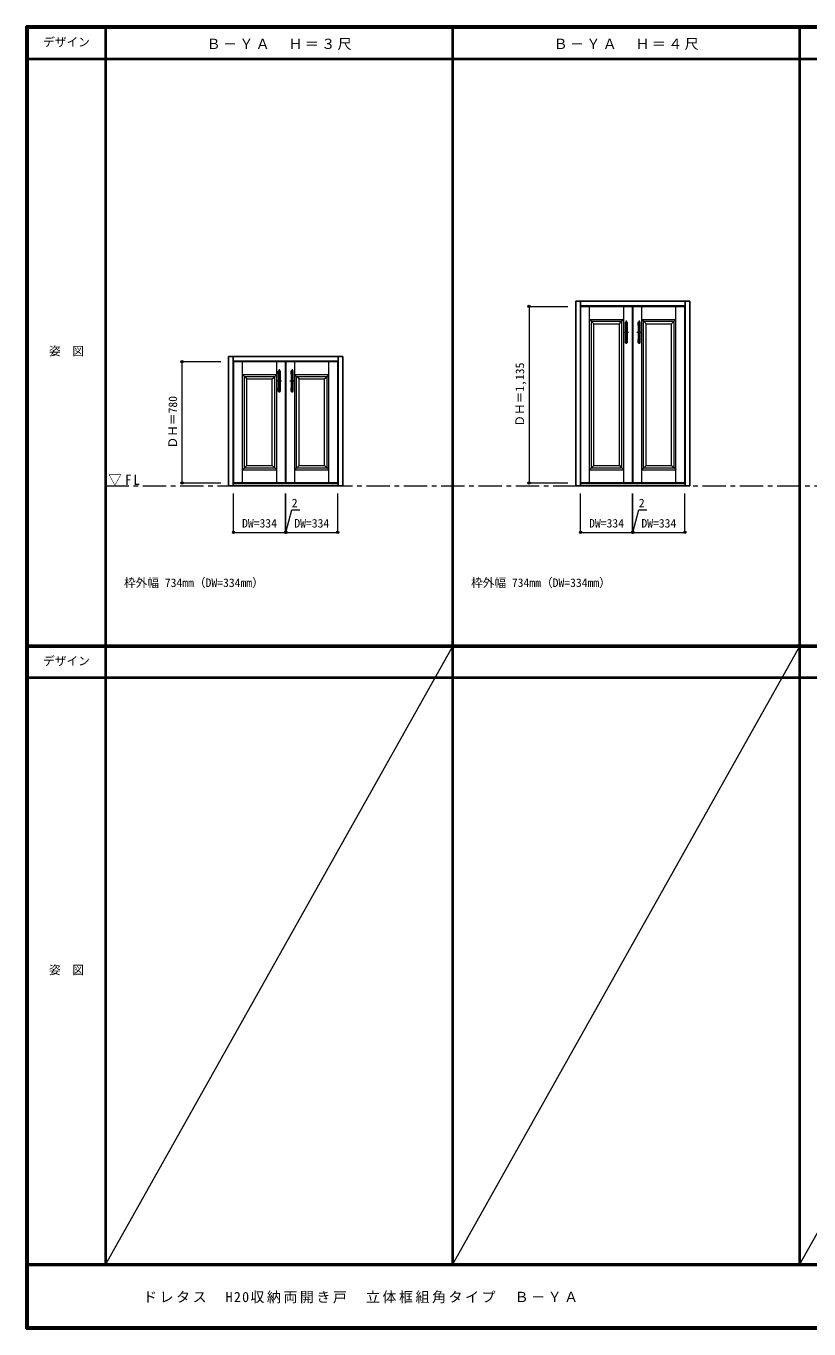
# Model space of a CAD drawing. Units: millimetres, scale not verified. Extents: x -6000 to 5700, y -4307 to 4260.
# Drawn here: x -6000 to -966, y -4205 to 4175 of the extents above; entities that cross this region are included whole.
import ezdxf
from ezdxf.enums import TextEntityAlignment as Align

# ---------------------------------------------------------------- set-up
doc = ezdxf.new("R2010")
doc.units = ezdxf.units.MM
doc.header["$LTSCALE"] = 30
doc.header["$PDMODE"] = 32
doc.header["$PDSIZE"] = 15
doc.linetypes.add('CHAIN1', pattern=[8, 5, -1, 1, -1])
for name, color, linetype, lineweight in [('0-1_通り芯', 4, 'CHAIN1', 9), ('0-2_扉', 3, 'Continuous', 25), ('0-3_仕上げ', 7, 'Continuous', 18), ('0-4_枠', 3, 'Continuous', 25), ('0-7_取手', 7, 'Continuous', 18), ('0-B_寸法', 7, 'Continuous', 9), ('F-1_枠', 6, 'Continuous', 40), ('F-A_文字', 7, 'Continuous', 18)]:
    doc.layers.add(name, color=color, linetype=linetype, lineweight=lineweight)
doc.layers.add('0-A_文字', color=7, linetype='Continuous')
doc.styles.add('ＭＳ ゴシック', font='')
doc.styles.get('ＭＳ ゴシック').set_extended_font_data('MS Gothic')

msp = doc.modelspace()

# ---------------------------------------------------------------- linework, layer by layer
at = {"layer": '0-1_通り芯'}
for p, q in [((-2140.3, 2282), (-2140.3, 2128)), ((-2057.3, 2282), (-2057.3, 2128)), ((-2125.3, 2205), (-2155.3, 2205)), ((-2042.3, 2205), (-2072.3, 2205)), ((-4371.9, 1969), (-4371.9, 1815)), ((-4288.9, 1969), (-4288.9, 1815)), ((-4356.9, 1892), (-4386.9, 1892)), ((-4273.9, 1892), (-4303.9, 1892))]:
    msp.add_line(p, q, dxfattribs=at)
at = {"layer": '0-1_通り芯', "color": 7, "lineweight": 18}
msp.add_line((-5490, 1218), (5700, 1218), dxfattribs=at)
at = {"layer": '0-2_扉'}
for p, q in [((-2099.8, 2372), (-2099.8, 1237)), ((-2097.8, 2372), (-2097.8, 1237)), ((-2097.8, 2372), (-1763.8, 2372)), ((-1763.8, 1237), (-1763.8, 2372)), ((-4331.4, 2017), (-4665.4, 2017)), ((-4665.4, 2017), (-4665.4, 1237)), ((-4331.4, 2017), (-4331.4, 1237)), ((-4329.4, 2017), (-4329.4, 1237)), ((-4329.4, 2017), (-3995.4, 2017)), ((-3995.4, 1237), (-3995.4, 2017)), ((-4331.4, 1237), (-4665.4, 1237)), ((-4329.4, 1237), (-3995.4, 1237)), ((-2099.8, 1237), (-2433.8, 1237)), ((-2097.8, 1237), (-1763.8, 1237))]:
    msp.add_line(p, q, dxfattribs=at)
msp.add_lwpolyline([(-2099.8, 2372), (-2433.8, 2372), (-2433.8, 1237)], dxfattribs=at)
at = {"layer": '0-3_仕上げ'}
for p, q in [((-2376.8, 1237), (-2376.8, 2372)), ((-2156.8, 1237), (-2156.8, 2372)), ((-2040.8, 1237), (-2040.8, 2372)), ((-1820.8, 1237), (-1820.8, 2372)), ((-2364.8, 2276), (-2376.8, 2288)), ((-2376.8, 2288), (-2156.8, 2288)), ((-2364.8, 2276), (-2168.8, 2276)), ((-2364.8, 1333), (-2364.8, 2276)), ((-2348.8, 2260), (-2359.26, 2270.47)), ((-2184.8, 2260), (-2174.5, 2270.3)), ((-2156.8, 2288), (-2168.8, 2276)), ((-2168.8, 1333), (-2168.8, 2276)), ((-2028.8, 2276), (-2040.8, 2288)), ((-2040.8, 2288), (-1820.8, 2288)), ((-2028.8, 2276), (-1832.8, 2276)), ((-2028.8, 1333), (-2028.8, 2276)), ((-2012.8, 2260), (-2023.26, 2270.47)), ((-1848.8, 2260), (-1838.5, 2270.3)), ((-1820.8, 2288), (-1832.8, 2276)), ((-1832.8, 1333), (-1832.8, 2276)), ((-2184.8, 1349), (-2184.8, 2260)), ((-1848.8, 1349), (-1848.8, 2260)), ((-4608.4, 1237), (-4608.4, 2017)), ((-4388.4, 1237), (-4388.4, 2017)), ((-4272.4, 1237), (-4272.4, 2017)), ((-4052.4, 1237), (-4052.4, 2017)), ((-4596.4, 1921), (-4608.4, 1933)), ((-4608.4, 1933), (-4388.4, 1933)), ((-4388.4, 1933), (-4400.4, 1921)), ((-4260.4, 1921), (-4272.4, 1933)), ((-4272.4, 1933), (-4052.4, 1933)), ((-4052.4, 1933), (-4064.4, 1921)), ((-4596.4, 1921), (-4400.4, 1921)), ((-4596.4, 1333), (-4596.4, 1921)), ((-4580.4, 1905), (-4590.86, 1915.47)), ((-4416.4, 1905), (-4406.1, 1915.3)), ((-4416.4, 1349), (-4416.4, 1905)), ((-4400.4, 1333), (-4400.4, 1921)), ((-4260.4, 1921), (-4064.4, 1921)), ((-4260.4, 1333), (-4260.4, 1921)), ((-4244.4, 1905), (-4254.86, 1915.47)), ((-4080.4, 1905), (-4070.1, 1915.3)), ((-4080.4, 1349), (-4080.4, 1905)), ((-4064.4, 1333), (-4064.4, 1921)), ((-4580.4, 1349), (-4590.86, 1338.54)), ((-4244.4, 1349), (-4254.86, 1338.54)), ((-2348.8, 1349), (-2359.26, 1338.54)), ((-2012.8, 1349), (-2023.26, 1338.54)), ((-4596.4, 1333), (-4608.4, 1321)), ((-4608.4, 1321), (-4388.4, 1321)), ((-4596.4, 1333), (-4400.4, 1333)), ((-4400.4, 1333), (-4388.4, 1321)), ((-4260.4, 1333), (-4272.4, 1321)), ((-4272.4, 1321), (-4052.4, 1321)), ((-4260.4, 1333), (-4064.4, 1333)), ((-4064.4, 1333), (-4052.4, 1321)), ((-2364.8, 1333), (-2376.8, 1321)), ((-2376.8, 1321), (-2156.8, 1321)), ((-2364.8, 1333), (-2168.8, 1333)), ((-2168.8, 1333), (-2156.8, 1321)), ((-2028.8, 1333), (-2040.8, 1321)), ((-2040.8, 1321), (-1820.8, 1321)), ((-2028.8, 1333), (-1832.8, 1333)), ((-1832.8, 1333), (-1820.8, 1321))]:
    msp.add_line(p, q, dxfattribs=at)
for points in [[(-2348.8, 1349), (-2348.8, 2260), (-2184.8, 2260)], [(-2012.8, 1349), (-2012.8, 2260), (-1848.8, 2260)], [(-4580.4, 1349), (-4580.4, 1905), (-4416.4, 1905)], [(-4244.4, 1349), (-4244.4, 1905), (-4080.4, 1905)], [(-4580.4, 1349), (-4416.4, 1349), (-4406.1, 1338.7)], [(-4244.4, 1349), (-4080.4, 1349), (-4070.1, 1338.7)], [(-2348.8, 1349), (-2184.8, 1349), (-2174.5, 1338.7)], [(-2012.8, 1349), (-1848.8, 1349), (-1838.5, 1338.7)]]:
    msp.add_lwpolyline(points, dxfattribs=at)
at = {"layer": '0-4_枠'}
for p, q in [((-2465.8, 1218), (-2465.8, 2405)), ((-2465.8, 2405), (-1731.8, 2405)), ((-2435.8, 1218), (-2435.8, 2405)), ((-2435.8, 2375), (-1761.8, 2375)), ((-1761.8, 1218), (-1761.8, 2405)), ((-1731.8, 1218), (-1731.8, 2405)), ((-4697.4, 1218), (-4697.4, 2050)), ((-4697.4, 2050), (-3963.4, 2050)), ((-4667.4, 1218), (-4667.4, 2050)), ((-4667.4, 2020), (-3993.4, 2020)), ((-3993.4, 1218), (-3993.4, 2050)), ((-3963.4, 1218), (-3963.4, 2050)), ((-4697.4, 1218), (-3963.4, 1218)), ((-4667.4, 1233), (-3993.4, 1233)), ((-2465.8, 1218), (-1731.8, 1218)), ((-2435.8, 1233), (-1761.8, 1233))]:
    msp.add_line(p, q, dxfattribs=at)
at = {"layer": '0-7_取手'}
for p, q in [((-2146.3, 2250), (-2146.3, 2268)), ((-2134.3, 2250), (-2134.3, 2268)), ((-2063.3, 2250), (-2063.3, 2268)), ((-2051.3, 2250), (-2051.3, 2268)), ((-2146.3, 2140), (-2146.3, 2158)), ((-2134.3, 2140), (-2134.3, 2158)), ((-2063.3, 2140), (-2063.3, 2158)), ((-2051.3, 2140), (-2051.3, 2158)), ((-4377.9, 1937), (-4377.9, 1955)), ((-4365.9, 1937), (-4365.9, 1955)), ((-4294.9, 1937), (-4294.9, 1955)), ((-4282.9, 1937), (-4282.9, 1955)), ((-4377.9, 1827), (-4377.9, 1845)), ((-4365.9, 1827), (-4365.9, 1845)), ((-4294.9, 1827), (-4294.9, 1845)), ((-4282.9, 1827), (-4282.9, 1845))]:
    msp.add_line(p, q, dxfattribs=at)
at = {"layer": '0-7_取手', "color": 3, "lineweight": 25}
for p, q in [((-2145.3, 2138), (-2145.3, 2270)), ((-2136.3, 2271), (-2144.3, 2271)), ((-2135.3, 2138), (-2135.3, 2270)), ((-2062.3, 2138), (-2062.3, 2270)), ((-2053.3, 2271), (-2061.3, 2271)), ((-2052.3, 2138), (-2052.3, 2270)), ((-2144.3, 2137), (-2136.3, 2137)), ((-2061.3, 2137), (-2053.3, 2137)), ((-4376.9, 1825), (-4376.9, 1957)), ((-4367.9, 1958), (-4375.9, 1958)), ((-4366.9, 1825), (-4366.9, 1957)), ((-4293.9, 1825), (-4293.9, 1957)), ((-4284.9, 1958), (-4292.9, 1958)), ((-4283.9, 1825), (-4283.9, 1957)), ((-4375.9, 1824), (-4367.9, 1824)), ((-4292.9, 1824), (-4284.9, 1824))]:
    msp.add_line(p, q, dxfattribs=at)
at = {"layer": '0-7_取手'}
for centre, start, end in [((-2145.3, 2268), 90, 180), ((-2135.3, 2268), 0, 90), ((-2062.3, 2268), 90, 180), ((-2052.3, 2268), 0, 90), ((-2145.3, 2250), 180, 270), ((-2135.3, 2250), 270, 0), ((-2062.3, 2250), 180, 270), ((-2052.3, 2250), 270, 0), ((-2145.3, 2158), 90, 180), ((-2145.3, 2140), 180, 270), ((-2135.3, 2158), 0, 90), ((-2135.3, 2140), 270, 0), ((-2062.3, 2158), 90, 180), ((-2062.3, 2140), 180, 270), ((-2052.3, 2158), 0, 90), ((-2052.3, 2140), 270, 0), ((-4376.9, 1955), 90, 180), ((-4376.9, 1937), 180, 270), ((-4366.9, 1955), 0, 90), ((-4366.9, 1937), 270, 0), ((-4293.9, 1955), 90, 180), ((-4293.9, 1937), 180, 270), ((-4283.9, 1955), 0, 90), ((-4283.9, 1937), 270, 0), ((-4376.9, 1845), 90, 180), ((-4366.9, 1845), 0, 90), ((-4293.9, 1845), 90, 180), ((-4283.9, 1845), 0, 90), ((-4376.9, 1827), 180, 270), ((-4366.9, 1827), 270, 0), ((-4293.9, 1827), 180, 270), ((-4283.9, 1827), 270, 0)]:
    msp.add_arc(centre, 1, start, end, dxfattribs=at)
at = {"layer": '0-7_取手', "color": 3, "lineweight": 25}
for centre, start, end in [((-2144.3, 2270), 90, 180), ((-2136.3, 2270), 0, 90), ((-2061.3, 2270), 90, 180), ((-2053.3, 2270), 0, 90), ((-2144.3, 2138), 180, 270), ((-2136.3, 2138), 270, 0), ((-2061.3, 2138), 180, 270), ((-2053.3, 2138), 270, 0), ((-4375.9, 1957), 90, 180), ((-4367.9, 1957), 0, 90), ((-4292.9, 1957), 90, 180), ((-4284.9, 1957), 0, 90), ((-4375.9, 1825), 180, 270), ((-4367.9, 1825), 270, 0), ((-4292.9, 1825), 180, 270), ((-4284.9, 1825), 270, 0)]:
    msp.add_arc(centre, 1, start, end, dxfattribs=at)
at = {"layer": '0-B_寸法', "color": 4}
for p, q in [((-2765.8, 2372), (-2765.8, 1237)), ((-2765.8, 2372), (-2515.8, 2372)), ((-4997.4, 2017), (-4997.4, 1237)), ((-4997.4, 2017), (-4747.4, 2017)), ((-4997.4, 1237), (-4747.4, 1237)), ((-2765.8, 1237), (-2515.8, 1237)), ((-4665.4, 918), (-4665.4, 1168)), ((-4331.4, 918), (-4331.4, 1168)), ((-2433.8, 918), (-2433.8, 1168)), ((-2099.8, 918), (-2099.8, 1168)), ((-4665.4, 918), (-4331.4, 918)), ((-2433.8, 918), (-2099.8, 918))]:
    msp.add_line(p, q, dxfattribs=at)
for points in [[(-4331.4, 918), (-4329.4, 918), (-4329.4, 1168)], [(-4329.4, 918), (-3995.4, 918), (-3995.4, 1168)], [(-2099.8, 918), (-2097.8, 918), (-2097.8, 1168)], [(-2097.8, 918), (-1763.8, 918), (-1763.8, 1168)], [(-4330.4, 918), (-4291.43, 1063.45), (-4239.49, 1063.45)], [(-2098.8, 918), (-2059.83, 1063.45), (-2007.89, 1063.45)]]:
    msp.add_lwpolyline(points, dxfattribs=at)
at = {"layer": '0-B_寸法'}
for p in [(-2765.8, 2372), (-4997.4, 2017), (-4997.4, 1237), (-2765.8, 1237), (-4665.4, 918), (-4331.4, 918), (-4329.4, 918), (-3995.4, 918), (-2433.8, 918), (-2099.8, 918), (-2097.8, 918), (-1763.8, 918)]:
    msp.add_point(p, dxfattribs=at)
at = {"layer": 'F-1_枠'}
for p, q in [((-6000, 4175), (5700, 4175)), ((-6000, 4175), (-6000, -4205)), ((-6000, 4170), (5700, 4170)), ((-6000, 4165), (5700, 4165)), ((-5995, 4175), (-5995, -4205)), ((-5990, 4175), (-5990, -4205)), ((-5490, 4175), (-5490, -3790)), ((-3258.4, 4175), (-3258.4, -3790)), ((-1026.8, 4165), (-1026.8, -3790)), ((-6000, 3965), (5700, 3965)), ((-5990, 190.5), (5690, 190.5)), ((-5990, 187.5), (5690, 187.5)), ((-5990, 184.5), (5690, 184.5)), ((-5990, -15.5), (5690, -15.5)), ((5700, -3790), (-6000, -3790)), ((5700, -3795), (-6000, -3795)), ((5700, -4195), (-6000, -4195)), ((5700, -4200), (-6000, -4200)), ((5700, -4205), (-6000, -4205))]:
    msp.add_line(p, q, dxfattribs=at)
at = {"layer": 'F-A_文字'}
for p, q in [((-3258.4, 184.5), (-5490, -3790)), ((-1026.8, 184.5), (-3258.4, -3790)), ((1204.8, 184.5), (-1026.8, -3790))]:
    msp.add_line(p, q, dxfattribs=at)

# ---------------------------------------------------------------- texts
at = {"layer": '0-A_文字', "style": 'ＭＳ ゴシック'}
for p in [(-5370, 550.5), (-3138.4, 550.5)]:
    msp.add_text('枠外幅 734mm（DW=334mm）', height=54.99, dxfattribs=at).set_placement(p, align=Align.BOTTOM_LEFT)
at = {"layer": '0-A_文字', "char_height": 65.98, "attachment_point": 7, "style": 'ＭＳ ゴシック'}
for s, insert in [('\\T1.17;Ｂ－ＹＡ\u3000Ｈ＝３尺', (-4839.2, 4020)), ('\\T1.17;Ｂ－ＹＡ\u3000Ｈ＝４尺', (-2607.6, 4020)), ('\\T1.26;\\W0.95;▽FL', (-5471.25, 1218))]:
    msp.add_mtext(s, dxfattribs=dict(at, insert=insert))
at = {"layer": '0-B_寸法', "style": 'ＭＳ ゴシック'}
for s, p in [('ＤＨ＝1,135', (-2780.8, 1598.25)), ('ＤＨ＝780', (-5012.4, 1458.25))]:
    msp.add_text(s, height=54.99, rotation=90, dxfattribs=at).set_placement(p, align=Align.BOTTOM_LEFT)
for s, p in [('2', (-4291.43, 1063.45)), ('2', (-2059.83, 1063.45)), ('DW=334', (-4610.9, 933)), ('DW=334', (-4274.9, 933)), ('DW=334', (-2379.3, 933)), ('DW=334', (-2043.3, 933))]:
    msp.add_text(s, height=54.99, dxfattribs=at).set_placement(p, align=Align.BOTTOM_LEFT)
at = {"layer": 'F-A_文字', "style": 'ＭＳ ゴシック'}
for s, p in [('デザイン', (-5890, 4027.5)), ('姿\u3000図', (-5852.5, 2040.25)), ('デザイン', (-5890, 47)), ('姿\u3000図', (-5852.5, -1940.25))]:
    msp.add_text(s, height=54.99, dxfattribs=at).set_placement(p, align=Align.BOTTOM_LEFT)
at = {"layer": 'F-A_文字', "insert": (-5247.55, -4040), "char_height": 65.98, "attachment_point": 7, "style": 'ＭＳ ゴシック'}
msp.add_mtext('\\T1.18;ドレタス\u3000H20収納両開き戸\u3000立体框組角タイプ\u3000Ｂ－ＹＡ', dxfattribs=at)

doc.saveas('drawing.dxf')
